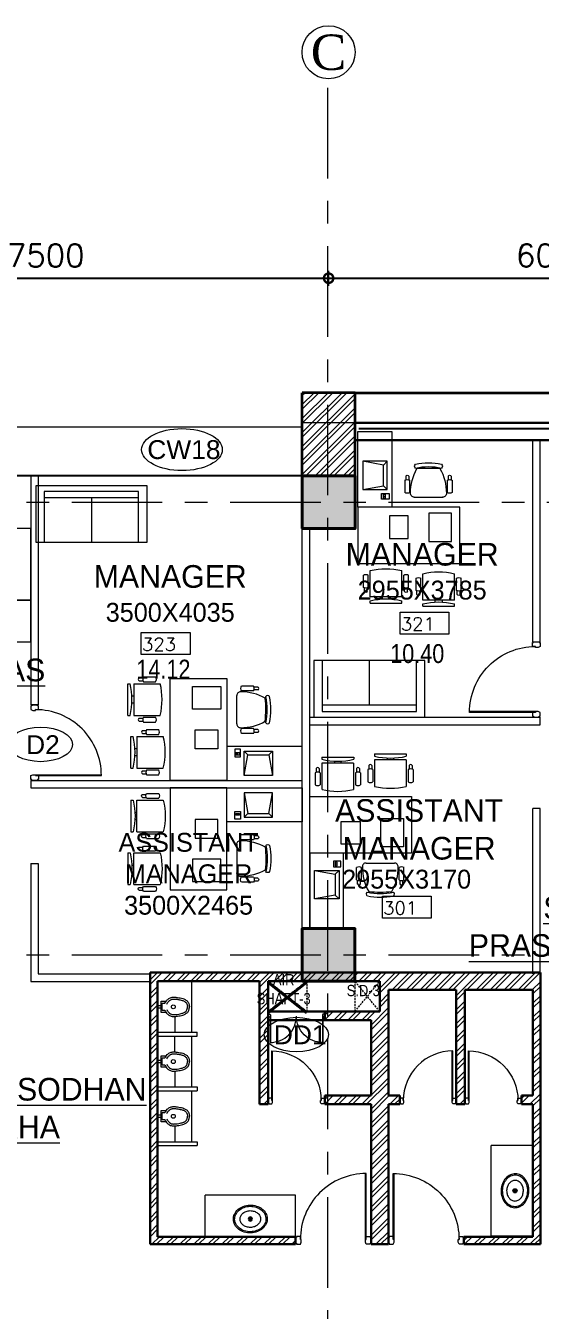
# Model space of a CAD drawing. Header units: millimetres. Extents: x 24487468 to 24959437, y -333213 to 842934.
# Drawn here: x 24724232 to 24731055, y 138462 to 155484 of the extents above; entities that cross this region are included whole.
import ezdxf
from ezdxf.enums import TextEntityAlignment as Align

# ---------------------------------------------------------------- set-up
doc = ezdxf.new("R2010")
doc.units = ezdxf.units.MM
doc.header["$MEASUREMENT"] = 0
doc.header["$PDMODE"] = 3
for name, pattern in [('ACAD_ISO10W100', [18.5, 12, -3, 0.5, -3]), ('BORDERX2', [3.5, 1, -0.5, 1, -0.5, 0, -0.5]), ('Centreline', [21, 12, -3, 3, -3]), ('DASHED2', [0.375, 0.25, -0.125]), ('HIDDEN', [0.375, 0.25, -0.125])]:
    doc.linetypes.add(name, pattern=pattern)
doc.layers.get('0').update_dxf_attribs({"lineweight": 5})
for name, color, linetype, lineweight in [('A 0.13 dw', 175, 'Continuous', 5), ('A 0.13furniture', 30, 'Continuous', 0), ('A 0.13parapet partition', 32, 'Continuous', 13), ('AREA', 7, 'Continuous', 5), ('CENLINE', 220, 'ACAD_ISO10W100', 5), ('COLUMN', 12, 'Continuous', 40), ('DIM', 183, 'Continuous', 5), ('FALSE CEILING', 7, 'Continuous', 35), ('Fixture', 181, 'Continuous', 9), ('GRID', 205, 'BORDERX2', 5), ('HACTH', 8, 'Continuous', 0), ('hatch', 9, 'Continuous', 0), ('p1 plan grid lck', 6, 'Continuous', 5), ('room number', 99, 'Continuous', 20), ('text', 7, 'Continuous', 15), ('TEXT ROOM', 3, 'Continuous', 15), ('wall', 53, 'Continuous', 15), ('wall 0', 22, 'Continuous', 35), ('Wall1', 37, 'Continuous', 30), ('WALL2', 4, 'Continuous', 15), ('win shutters', 140, 'Continuous', 25)]:
    doc.layers.add(name, color=color, linetype=linetype, lineweight=lineweight)
doc.layers.add('A-BTEXT', color=57, linetype='Continuous')
doc.styles.add('arial', font='times.ttf')
doc.styles.add('ATTR', font='romans.shx', dxfattribs={"width": 0.8, "height": 0.48})
doc.styles.add('LABEL', font='arial.ttf', dxfattribs={"height": 18})
doc.styles.add('ordinary', font='arial.ttf')
doc.styles.add('ROMANS', font='romans__.ttf')
doc.styles.add('Tahoma', font='technic_.ttf')
doc.dimstyles.new('DIM100', dxfattribs={"dimtxt": 300, "dimasz": 250, "dimexe": 100, "dimexo": 100, "dimgap": 150, "dimtad": 1, "dimdec": 0, "dimrnd": 5, "dimzin": 0, "dimdsep": 46, "dimtxsty": 'ROMANS', "dimblk": 'DOTSMALL', "dimcen": 0.09, "dimclrd": 256, "dimclre": 256, "dimclrt": 7, "dimadec": 0, "dimazin": 0, "dimtfac": 1, "dimtdec": 0, "dimtix": 1, "dimtofl": 0, "dimtmove": 1, "dimatfit": 3, "dimfxl": 100, "dimfxlon": 1, "dimtolj": 1, "dimtzin": 0, "dimarcsym": 0})

# ---------------------------------------------------------------- blocks, each defined once
blk = doc.blocks.new('column 350')
at = {"layer": 'COLUMN', "ltscale": 100}
h = blk.add_hatch(color=256, dxfattribs=at)
h.dxf.hatch_style = 1
h.paths.add_polyline_path([(1327.5, 1037.5), (627.5, 1037.5), (627.5, 337.5), (1327.5, 337.5)])
blk.add_lwpolyline([(627.5, 1037.5), (1327.5, 1037.5), (1327.5, 337.5), (627.5, 337.5)], close=True, dxfattribs=at)
blk = doc.blocks.new('grid letter-flat-4-flat-1')
at = {"layer": 'GRID', "linetype": 'Continuous'}
blk.add_circle((0, 374.75), 281.25, dxfattribs=at)
blk = doc.blocks.new('Door1000-flat-3')
at = {"layer": 'A 0.13 dw'}
for p, q in [((-38, 0), (-38, -12)), ((38, 0), (-38, 0)), ((-38, -12), (-50, -12)), ((-50, -12), (-50, -63)), ((-50, -63), (-25, -75)), ((-25, -75), (12, -75)), ((12, -75), (12, -63)), ((12, -63), (50, -63)), ((38, -12), (38, 0)), ((50, -12), (38, -12)), ((50, -63), (50, -12)), ((-50, -937), (-25, -925)), ((-50, -988), (-50, -937)), ((-38, -988), (-50, -988)), ((-38, -1000), (-38, -988)), ((38, -1000), (-38, -1000)), ((-25, -925), (12, -925)), ((12, -925), (12, -937)), ((12, -925), (886, -925)), ((12, -937), (50, -937)), ((12, -937), (886, -937)), ((50, -988), (38, -988)), ((38, -988), (38, -1000)), ((50, -937), (50, -988))]:
    blk.add_line(p, q, dxfattribs=at)
blk.add_lwpolyline([(886, -937), (886, -937, 0.414214), (12, -63)], format="xyb", dxfattribs=at)
blk = doc.blocks.new('s11')
at = {"layer": 'A 0.13furniture'}
for p, q in [((-1363, 675), (-1363, 0)), ((-113, 675), (-1363, 675)), ((-1363, 587), (-1363, 0)), ((-113, 587), (-1363, 587)), ((-738, 587), (-738, 0)), ((-113, 0), (-113, 675))]:
    blk.add_line(p, q, dxfattribs=at)
blk.add_lwpolyline([(0, 0), (0, 750), (-1475, 750), (-1475, 0)], close=True, dxfattribs=at)
at = {"layer": 'A 0.13furniture', "style": 'ATTR', "text_generation_flag": 4, "width": 0.8, "flags": 9}
blk.add_attdef('ESTCODE', (0, 750), '', height=0.42, rotation=180, dxfattribs=at)
blk = doc.blocks.new('*U36')
at = {"layer": 'room number'}
blk.add_lwpolyline([(46, 40), (46, 240), (491, 240), (491, 40)], close=True, dxfattribs=at)
at = {"layer": 'room number', "style": 'ROMANS'}
blk.add_attdef('ROOM_NUM', (53, 73), '', height=120, dxfattribs=at)
blk = doc.blocks.new('tt1')
at = {"layer": 'A 0.13furniture'}
for p, q in [((-1136, 904), (-1136, 641)), ((-1078, 902), (-1078, 639)), ((-1012, 901), (-1012, 640))]:
    blk.add_line(p, q, dxfattribs=at)
for points in [[(0, 0), (-552, 0), (-552, 1198), (0, 1198)], [(-552, 0), (-1502, 0), (-1502, 400), (-552, 400)], [(-1450, 400), (-1474, 400), (-1474, 422), (-1450, 422)]]:
    blk.add_lwpolyline(points, close=True, dxfattribs=at)
for points in [[(-993, 934), (-706, 934, 0.414214), (-686, 953), (-686, 979, 0.414214), (-706, 999), (-993, 999, 0.414214), (-1012, 979), (-1012, 953, 0.414214)], [(-673, 934), (-895, 934, 0.414214), (-947, 881), (-947, 660, 0.414214), (-895, 607), (-673, 607, 0.414214), (-621, 660), (-621, 881, 0.414214)], [(-993, 607), (-706, 607, -0.414214), (-686, 588), (-686, 562, -0.414214), (-706, 542), (-993, 542, -0.414214), (-1012, 562), (-1012, 588, -0.414214)]]:
    blk.add_lwpolyline(points, format="xyb", close=True, dxfattribs=at)
for centre, radius, start, end in [((-1117, 904), 19.6, 110.5247, 180), ((-1022, 650), 290, 87.2024, 110.5247), ((-1058, 902), 19.6, 125.6622, 180), ((-1008, 832), 106, 88.5058, 125.6622), ((-1117, 637), 19.6, 180, 249.4753), ((-1022, 891), 290, 249.4753, 272.7976), ((-1058, 639), 19.6, 180, 234.3378), ((-1008, 709), 106, 234.3378, 271.4942)]:
    blk.add_arc(centre, radius, start, end, dxfattribs=at)
blk = doc.blocks.new('Production Armchair 1-flat-3-flat-1')
at = {"layer": 'A 0.13furniture'}
for p, q in [((175, 302), (224, 302)), ((175, 262), (225, 262)), ((231, 315), (393, 315)), ((231, 250), (393, 250)), ((454, 189), (454, -188)), ((175, -261), (225, -261)), ((175, -300), (224, -300)), ((231, -248), (393, -248)), ((231, -313), (393, -313))]:
    blk.add_line(p, q, dxfattribs=at)
for centre, radius, start, end in [((804, 0), 804, 167.6021, 192.3979), ((44, 156), 30.3, 34.2916, 145.7084), ((854, 0), 804, 167.6021, 192.3979), ((402, -433), 672, 89.8784, 119.0931), ((185, 282), 21.8, 114.8953, 245.3358), ((284, 282), 62.8, 148.9511, 211.0489), ((340, 282), 62.8, 328.9511, 31.0489), ((405, 190), 48.9, 359.252, 92.1864), ((1965, 0), 1896, 175.3453, 184.606), ((402, 435), 672, 240.894, 270.1219), ((44, -156), 30.3, 214.2902, 325.7098), ((185, -280), 21.8, 114.6645, 245.1044), ((284, -281), 62.8, 148.9511, 211.0489), ((340, -281), 62.8, 328.9511, 31.0489), ((405, -188), 48.9, 267.8132, 0.748)]:
    blk.add_arc(centre, radius, start, end, dxfattribs=at)
at = {"layer": 'A 0.13furniture', "style": 'ATTR', "text_generation_flag": 4, "width": 0.8, "flags": 9}
blk.add_attdef('ESTCODE', (0, 0), '', height=0.126, rotation=270, dxfattribs=at)
blk = doc.blocks.new('Executive Armchair 1-flat-5-flat-1')
at = {"layer": 'A 0.13furniture'}
for p, q in [((-80.00175, 209.8875), (-430.05475, 209.8875)), ((-207.9205, 299.7425), (-369.9195, 299.7425)), ((-207.9205, 234.94), (-369.9195, 234.94)), ((-152.609, 286.8125), (-201.71775, 286.7925)), ((-152.68875, 247.275), (-200.6105, 247.28)), ((-80.00175, -209.89), (-80.00175, 209.8875)), ((0, 210), (-30.0025, 210)), ((0, 210), (0, -210)), ((-53.85975, 45), (-80.00175, 45)), ((-80.00175, -45), (-53.8405, -45)), ((-80.00175, -209.89), (-430.001, -209.89)), ((-207.9205, -234.9425), (-369.9195, -234.9425)), ((-207.9205, -299.745), (-369.9195, -299.745)), ((-152.609, -286.815), (-201.71775, -286.795)), ((-152.68875, -247.2775), (-200.6105, -247.2825)), ((0, -210), (-30.0025, -210))]:
    blk.add_line(p, q, dxfattribs=at)
for centre, radius, start, end in [((439.44675, 0.11), 894.44925, 166.435999999, 193.5788), ((-316.09875, 267.3425), 62.82115, 148.951400001, 211.048700002), ((-261.74125, 267.3425), 62.82123, 328.951400001, 31.04859), ((-161.7745, 267.0625), 21.77348, 294.664000001, 65.104889999), ((839.5795, 0), 894.58, 166.423299999, 193.576700001), ((-316.099, -267.3425), 62.821, 148.951299998, 211.048700002), ((-261.741, -267.3425), 62.821, 328.951299998, 31.04867), ((-161.7745, -267.065), 21.77342, 294.894900003, 65.336150001)]:
    blk.add_arc(centre, radius, start, end, dxfattribs=at)
at = {"layer": 'A 0.13furniture', "style": 'ATTR', "text_generation_flag": 4, "width": 0.8, "flags": 9}
blk.add_attdef('ESTCODE', (0, 0), '', height=0.1199, rotation=90, dxfattribs=at)
blk = doc.blocks.new('Executive Armchair 1-flat-6-flat-1')
at = {"layer": 'A 0.13furniture'}
for p, q in [((-80.00175, 209.8875), (-430.05475, 209.8875)), ((-207.9205, 299.7425), (-369.9195, 299.7425)), ((-207.9205, 234.94), (-369.9195, 234.94)), ((-152.609, 286.8125), (-201.71775, 286.7925)), ((-152.68875, 247.275), (-200.6105, 247.28)), ((-80.00175, -209.89), (-80.00175, 209.8875)), ((0, 210), (-30.0025, 210)), ((0, 210), (0, -210)), ((-53.85975, 45), (-80.00175, 45)), ((-80.00175, -45), (-53.8405, -45)), ((-80.00175, -209.89), (-430.001, -209.89)), ((-207.9205, -234.9425), (-369.9195, -234.9425)), ((-207.9205, -299.745), (-369.9195, -299.745)), ((-152.609, -286.815), (-201.71775, -286.795)), ((-152.68875, -247.2775), (-200.6105, -247.2825)), ((0, -210), (-30.0025, -210))]:
    blk.add_line(p, q, dxfattribs=at)
for centre, radius, start, end in [((439.44675, 0.11), 894.44925, 166.435999999, 193.5788), ((-316.09875, 267.3425), 62.82115, 148.951400001, 211.048700002), ((-261.74125, 267.3425), 62.82123, 328.951400001, 31.04859), ((-161.7745, 267.0625), 21.77348, 294.664000001, 65.104889999), ((839.5795, 0), 894.58, 166.423299999, 193.576700001), ((-316.099, -267.3425), 62.821, 148.951299998, 211.048700002), ((-261.741, -267.3425), 62.821, 328.951299998, 31.04867), ((-161.7745, -267.065), 21.77342, 294.894900003, 65.336150001)]:
    blk.add_arc(centre, radius, start, end, dxfattribs=at)
at = {"layer": 'A 0.13furniture', "style": 'ATTR', "text_generation_flag": 4, "width": 0.8, "flags": 9}
blk.add_attdef('ESTCODE', (0, 0), '', height=0.1199, rotation=90, dxfattribs=at)
blk = doc.blocks.new('ASD-flat-1-flat-1')
at = {"layer": 'A 0.13furniture'}
for p, q in [((552383, -73628), (551383, -73628)), ((551383, -73628), (551383, -74078)), ((551777, -74017), (551777, -73692)), ((551827, -73967), (551777, -73692)), ((551777, -73692), (552152, -73692)), ((552152, -73692), (552102, -73967)), ((552152, -73692), (552152, -74017)), ((551777, -74017), (551827, -73967)), ((552152, -74017), (551777, -74017)), ((552102, -73967), (551827, -73967)), ((552102, -73967), (552152, -74017)), ((552202, -73942), (552202, -74042)), ((552277, -73942), (552202, -73942)), ((552202, -74042), (552277, -74042)), ((552214, -73967), (552214, -73992)), ((552264, -73967), (552214, -73967)), ((552214, -73992), (552264, -73992)), ((552239, -73967), (552239, -73992)), ((552264, -73992), (552264, -73967)), ((552277, -74042), (552277, -73942)), ((551383, -74078), (552383, -74078))]:
    blk.add_line(p, q, dxfattribs=at)
for points in [[(553133, -73628), (553133, -74978), (552383, -74978), (552383, -73628)], [(552801, -74296), (552501, -74296), (552501, -74046), (552801, -74046)], [(552839, -74871), (552464, -74871), (552464, -74571), (552839, -74571)]]:
    blk.add_lwpolyline(points, close=True, dxfattribs=at)
for name, p in [('Executive Armchair 1-flat-6-flat-1', (553655, -74001)), ('Production Armchair 1-flat-3-flat-1', (551797, -74565)), ('Executive Armchair 1-flat-5-flat-1', (553696, -74699))]:
    blk.add_blockref(name, p, dxfattribs=at)
at = {"layer": 'A 0.13furniture', "style": 'ATTR', "width": 0.8, "flags": 9}
blk.add_attdef('ESTCODE', (551777, -73692), '', height=0.00147, dxfattribs=at)
blk = doc.blocks.new('eg e-flat-1')
at = {"layer": 'Fixture'}
for p, q in [((-349, 195), (-349, -355)), ((851, 195), (851, -355)), ((269, -41), (232, -41)), ((251, -59), (251, -22)), ((851, -355), (-349, -355))]:
    blk.add_line(p, q, dxfattribs=at)
at = {"layer": 'Fixture', "linetype": 'Continuous'}
for points in [[(475, -48, 0.117634), (461, 21, 0.104469), (414, 84, 0.090016), (344, 126, 0.08192), (256, 144, 0.08192), (168, 132, 0.090016), (96, 95, 0.104469), (44, 35, 0.117634), (26, -33, 0.117634), (40, -102, 0.104469), (87, -166, 0.090016), (157, -207, 0.08192), (245, -225, 0.08192), (333, -213, 0.090016), (405, -176, 0.104469), (457, -116, 0.117634)], [(458, -44, 0.118622), (444, 19, 0.104678), (399, 76, 0.089562), (334, 113, 0.081185), (253, 128, 0.081185), (171, 116, 0.089562), (106, 80, 0.104678), (59, 25, 0.118622), (43, -38, 0.118622), (57, -100, 0.104678), (102, -157, 0.089562), (167, -194, 0.081185), (248, -209, 0.081185), (330, -197, 0.089562), (396, -162, 0.104678), (442, -106, 0.118622)], [(387, -42, 0.118283), (377, -1, 0.104607), (348, 37, 0.089718), (305, 61, 0.081436), (252, 70, 0.081436), (198, 62, 0.089718), (155, 39, 0.104607), (124, 2, 0.118283), (114, -39, 0.118283), (124, -80, 0.104607), (153, -118, 0.089718), (196, -142, 0.081436), (249, -152, 0.081436), (303, -143, 0.089718), (346, -120, 0.104607), (377, -83, 0.118283)]]:
    blk.add_lwpolyline(points, format="xyb", close=True, dxfattribs=at)
at = {"layer": 'Fixture'}
for radius in [27.6, 18.4]:
    blk.add_circle((251, -41), radius, dxfattribs=at)
blk = doc.blocks.new('URINAL-flat-2-flat-1')
at = {"layer": 'Fixture'}
for p, q in [((34889, -102468), (34850, -102468)), ((34898, -102606), (34898, -102366)), ((34850, -102492), (34889, -102492))]:
    blk.add_line(p, q, dxfattribs=at)
for points in [[(34803, -102431, 0.015307), (34788, -102408, 0.030235), (34770, -102387, 0.085356), (34740, -102364, 0.063817), (34717, -102355, 0.036492), (34698, -102352, 0.026744), (34678, -102352, 0.018274), (34658, -102353, 0.011125), (34636, -102356, 0.014084), (34600, -102362, 0.025138), (34565, -102370, 0.031939), (34540, -102380, 0.032616), (34523, -102389, 0.107254), (34494, -102415, 0.068619), (34485, -102434, 0.025503), (34482, -102447, 0.015887), (34479, -102459, 0.009468), (34476, -102479)], [(34777, -102444, 0.008503), (34763, -102422, 0.017924), (34752, -102408, 0.030377), (34741, -102396, 0.126288), (34715, -102381, 0.028405), (34706, -102379, 0.02339), (34696, -102377, 0.02717), (34679, -102377, 0.018325), (34660, -102378, 0.011123), (34640, -102380, 0.018446), (34598, -102387, 0.021502), (34573, -102394, 0.022313), (34555, -102400, 0.029677), (34540, -102407, 0.038753), (34528, -102415, 0.155552), (34509, -102442, 0.025477), (34506, -102452, 0.015887), (34504, -102463, 0.009489), (34501, -102482)], [(34803, -102528, -0.015299), (34787, -102551, -0.030229), (34770, -102572, -0.085355), (34740, -102595, -0.063823), (34717, -102604, -0.036496), (34698, -102607, -0.026747), (34678, -102607, -0.018276), (34657, -102606, -0.011126), (34636, -102603, -0.014084), (34600, -102597, -0.025138), (34565, -102589, -0.031939), (34540, -102579, -0.032616), (34523, -102570, -0.107254), (34494, -102543, -0.068619), (34485, -102524, -0.025503), (34482, -102512, -0.015887), (34479, -102499, -0.009468), (34476, -102479)], [(34777, -102515, -0.008503), (34762, -102537, -0.017924), (34752, -102551, -0.030377), (34741, -102563, -0.126288), (34715, -102578, -0.028405), (34706, -102580, -0.02339), (34696, -102582, -0.02717), (34679, -102582, -0.018325), (34660, -102581, -0.011123), (34640, -102579, -0.018446), (34598, -102571, -0.021502), (34573, -102565, -0.022313), (34555, -102559, -0.029677), (34540, -102552, -0.038753), (34528, -102543, -0.155552), (34509, -102516, -0.025477), (34506, -102507, -0.015887), (34504, -102495, -0.009489), (34501, -102476)]]:
    blk.add_lwpolyline(points, format="xyb", dxfattribs=at)
for points in [[(34786, -102405), (34850, -102405), (34850, -102555), (34785, -102555)], [(34803, -102431), (34839, -102431), (34839, -102528), (34803, -102528)]]:
    blk.add_lwpolyline(points, dxfattribs=at)
blk.add_circle((34690, -102479), 25.6, dxfattribs=at)
blk = doc.blocks.new('md1')
at = {"layer": 'A 0.13 dw'}
for p, q in [((-924, 1799), (-936, 1799)), ((-936, 1799), (-936, 1748)), ((-936, 1748), (-911, 1736)), ((-924, 1811), (-924, 1799)), ((-848, 1811), (-924, 1811)), ((-911, 1736), (-874, 1736)), ((-874, 1736), (-874, 1748)), ((-874, 1748), (-836, 1748)), ((-874, 1748), (0, 1748)), ((-874, 1736), (0, 1736)), ((-848, 1799), (-848, 1811)), ((-836, 1799), (-848, 1799)), ((-836, 1748), (-836, 1799)), ((-936, 0), (-911, 12)), ((-936, -51), (-936, 0)), ((-911, 12), (-874, 12)), ((-874, 12), (-874, 0)), ((-874, 12), (0, 12)), ((-874, 0), (-836, 0)), ((-874, 0), (0, 0)), ((-836, 0), (-836, -51)), ((-924, -51), (-936, -51)), ((-924, -63), (-924, -51)), ((-848, -63), (-924, -63)), ((-836, -51), (-848, -51)), ((-848, -51), (-848, -63))]:
    blk.add_line(p, q, dxfattribs=at)
for points in [[(0, 1748), (0, 1748, -0.414214), (-874, 874)], [(0, 0), (0, 0, 0.414214), (-874, 874)]]:
    blk.add_lwpolyline(points, format="xyb", dxfattribs=at)
blk = doc.blocks.new('toiletss')
at = {"ltscale": 100}
h = blk.add_hatch(dxfattribs=at)
h.set_pattern_fill('ANSI32', color=256, scale=350)
h.set_pattern_definition([(45, (24728056.86, 75780.51), (-92.808, 92.808), []), (45, (24728118.73, 75780.51), (-92.808, 92.808), [])])
h.paths.add_polyline_path([(24730644, 77581), (24725470, 77581), (24725470, 73981), (24727398, 73981), (24727398, 74081), (24725570, 74081), (24725570, 77466), (24726920, 77466), (24726920, 75836), (24727035, 75836), (24727035, 77466), (24727546, 77466), (24728514, 77466), (24728514, 77066), (24727785, 77066), (24727785, 76951), (24728399, 76951), (24728399, 75951), (24727785, 75951), (24727785, 75836), (24728399, 75836), (24728399, 73981), (24728629, 73981), (24728629, 75836), (24728779, 75836), (24728779, 75951), (24728629, 75951), (24728629, 77351), (24729529, 77351), (24729529, 75836), (24729644, 75836), (24729644, 77351), (24730544, 77351), (24730544, 75951), (24730394, 75951), (24730394, 75836), (24730544, 75836), (24730544, 74081), (24729629, 74081), (24729629, 73981), (24730644, 73981)])
at = {"layer": 'A 0.13parapet partition', "linetype": 'Continuous', "extrusion": (-7.45024e-07, 7.45024e-07, 1)}
for p, q in [((24725570, 76791, 0), (24726094, 76791, 0)), ((24725570, 76741, 0), (24726094, 76741, 0)), ((24725568, 76066, 0), (24726092, 76066, 0)), ((24725568, 76016, 0), (24726092, 76016, 0)), ((24725570, 75340), (24726094, 75340, 0)), ((24725570, 75290, 0), (24726094, 75290, 0))]:
    blk.add_line(p, q, dxfattribs=at)
at = {"layer": 'A 0.13parapet partition', "linetype": 'Continuous'}
for p, q in [((24726094, 76741, 0), (24726094, 76791, 0)), ((24726092, 76066, 0), (24726092, 76016, 0)), ((24726094, 75340, 0), (24726094, 75290, 0))]:
    blk.add_line(p, q, dxfattribs=at)
at = {"layer": 'Fixture', "extrusion": (-7.45024e-07, 7.45024e-07, 1)}
for p, q in [((24726024, 76791, 0), (24726024, 77466)), ((24725799, 76530, 0), (24725799, 76741, 0)), ((24726024, 76066, 0), (24726024, 76741, 0)), ((24726024, 75341, 0), (24726024, 76016, 0))]:
    blk.add_line(p, q, dxfattribs=at)
at = {"layer": 'Fixture', "extrusion": (-7.45024e-07, -7.45024e-07, 1)}
for p, q in [((24725799, 77000, 0), (24725799, 76790, 0)), ((24725799, 76275, 0), (24725799, 76065, 0)), ((24725799, 75550, 0), (24725799, 75340, 0))]:
    blk.add_line(p, q, dxfattribs=at)
at = {"layer": 'HACTH', "linetype": 'DASHED2', "ltscale": 100}
for p, q in [((24727035, 77466), (24727546, 77066)), ((24727035, 77066), (24727546, 77466)), ((24728186, 77066), (24728514, 77466)), ((24728514, 77066), (24728186, 77466))]:
    blk.add_line(p, q, dxfattribs=at)
for points in [[(24727035, 77466), (24727546, 77466), (24727546, 77066), (24727035, 77066)], [(24728186, 77466), (24728186, 77066), (24728514, 77066), (24728514, 77466)]]:
    blk.add_lwpolyline(points, close=True, dxfattribs=at)
at = {"layer": 'Wall1', "ltscale": 100}
for p, q in [((24725470, 77581), (24725470, 73981)), ((24725470, 77581), (24730644, 77581)), ((24725570, 77466), (24725570, 74081)), ((24725570, 77466), (24726920, 77466)), ((24726920, 75836), (24726920, 77466)), ((24727035, 75836), (24727035, 77466)), ((24727035, 77466), (24728514, 77466)), ((24728514, 77466), (24728514, 77066)), ((24730644, 73981), (24730644, 77581)), ((24728629, 75951), (24728629, 77351)), ((24728629, 77351), (24729529, 77351)), ((24728629, 77351), (24728629, 75951)), ((24729529, 75836), (24729529, 77351)), ((24729644, 75836), (24729644, 77351)), ((24729644, 77351), (24730544, 77351)), ((24730544, 75951), (24730544, 77351)), ((24728514, 77066), (24727035, 77066)), ((24728399, 77066), (24728399, 77066)), ((24728399, 76951), (24728399, 75951)), ((24727035, 75951), (24727035, 75951)), ((24728399, 75951), (24727785, 75951)), ((24727785, 75836), (24727785, 75951)), ((24728629, 75951), (24728779, 75951)), ((24728779, 75836), (24728779, 75951)), ((24730394, 75836), (24730394, 75951)), ((24730394, 75951), (24730544, 75951)), ((24727035, 75836), (24726920, 75836)), ((24728399, 75836), (24727785, 75836)), ((24728399, 75836), (24728399, 73981)), ((24728629, 75836), (24728779, 75836)), ((24728629, 75836), (24728629, 73981)), ((24729529, 75836), (24729644, 75836)), ((24730394, 75836), (24730544, 75836)), ((24730544, 74081), (24730544, 75836)), ((24725570, 74081), (24727398, 74081)), ((24727398, 74081), (24727398, 73981)), ((24728514, 74081), (24728514, 74081)), ((24729629, 74081), (24730544, 74081)), ((24729629, 74081), (24729629, 73981)), ((24725470, 73981), (24727398, 73981)), ((24728399, 73981), (24728629, 73981)), ((24728514, 73981), (24728629, 73981)), ((24729629, 73981), (24730644, 73981))]:
    blk.add_line(p, q, dxfattribs=at)
at = {"layer": 'Wall1'}
for p, q in [((24728399, 76951), (24727035, 76951)), ((24727785, 76951), (24727785, 77066))]:
    blk.add_line(p, q, dxfattribs=at)
at = {"layer": 'A 0.13 dw', "yscale": 0.7499724901504765, "zscale": 0.7499724901504765}
for p, xscale, rotation in [((24727785, 75878), -0.7499724901504765, 270), ((24728779, 75878), 0.7499724901504765, 90), ((24730394, 75878), -0.7499724901504765, 270)]:
    blk.add_blockref('Door1000-flat-3', p, dxfattribs=dict(at, xscale=xscale, rotation=rotation))
at = {"layer": 'A 0.13 dw', "rotation": 90}
blk.add_blockref('Door1000-flat-3', (24727399, 74033), dxfattribs=at)
at = {"layer": 'A 0.13 dw', "xscale": -1, "rotation": 270}
blk.add_blockref('Door1000-flat-3', (24729629, 74033), dxfattribs=at)
at = {"layer": 'Fixture', "extrusion": (-7.45024e-07, 7.45024e-07, 1), "rotation": 180.0000026638957}
for p in [(24760468, -25352, -18), (24760468, -26077, -18), (24760468, -26802, -18)]:
    blk.add_blockref('URINAL-flat-2-flat-1', p, dxfattribs=at)
at = {"layer": 'wall', "rotation": 270}
blk.add_blockref('eg e-flat-1', (24730349, 74941), dxfattribs=at)
at = {"layer": 'wall', "xscale": -1, "rotation": 180}
blk.add_blockref('eg e-flat-1', (24726548, 74275), dxfattribs=at)
at = {"layer": 'WALL2', "xscale": -0.4001994771859112, "yscale": 0.4001994771859112, "zscale": 0.4001994771859112, "rotation": 90}
blk.add_blockref('md1', (24727760, 76655), dxfattribs=at)
blk = doc.blocks.new('_DotSmall')
at = {"color": 0, "linetype": 'ByBlock', "const_width": 0.5}
blk.add_lwpolyline([(-0.0625, 0, 1), (0.0625, 0, 1)], format="xyb", close=True, dxfattribs=at)
blk = doc.blocks.new('*D67')
at = {"layer": 'Defpoints', "color": 0, "ltscale": 100, "transparency": 16777216}
for p in [(24728248, 152138), (24720748, 149521), (24728248, 149521)]:
    blk.add_point(p, dxfattribs=at)
at = {"layer": 'DIM', "lineweight": -2, "ltscale": 100, "transparency": 16777216}
for p, q in [((24720748, 152038), (24720748, 152238)), ((24728248, 152038), (24728248, 152238)), ((24720748, 152138), (24728248, 152138))]:
    blk.add_line(p, q, dxfattribs=at)
at = {"layer": 'DIM', "lineweight": -2, "ltscale": 100, "transparency": 16777216, "xscale": 250, "yscale": 250, "zscale": 250, "rotation": 180}
blk.add_blockref('_DotSmall', (24720748, 152138), dxfattribs=at)
at = {"layer": 'DIM', "lineweight": -2, "ltscale": 100, "transparency": 16777216, "xscale": 250, "yscale": 250, "zscale": 250}
blk.add_blockref('_DotSmall', (24728248, 152138), dxfattribs=at)
at = {"layer": 'DIM', "color": 7, "ltscale": 100, "transparency": 16777216, "insert": (24724498, 152439), "char_height": 300, "attachment_point": 5, "style": 'ROMANS'}
blk.add_mtext('\\A1;7500', dxfattribs=at)
blk = doc.blocks.new('*D68')
at = {"layer": 'Defpoints', "color": 0, "ltscale": 100, "transparency": 16777216}
for p in [(24734248, 152138), (24728248, 149521), (24734248, 149521)]:
    blk.add_point(p, dxfattribs=at)
at = {"layer": 'DIM', "lineweight": -2, "ltscale": 100, "transparency": 16777216}
for p, q in [((24728248, 152038), (24728248, 152238)), ((24734248, 152038), (24734248, 152238)), ((24728248, 152138), (24734248, 152138))]:
    blk.add_line(p, q, dxfattribs=at)
at = {"layer": 'DIM', "lineweight": -2, "ltscale": 100, "transparency": 16777216, "xscale": 250, "yscale": 250, "zscale": 250, "rotation": 180}
blk.add_blockref('_DotSmall', (24728248, 152138), dxfattribs=at)
at = {"layer": 'DIM', "lineweight": -2, "ltscale": 100, "transparency": 16777216, "xscale": 250, "yscale": 250, "zscale": 250}
blk.add_blockref('_DotSmall', (24734248, 152138), dxfattribs=at)
at = {"layer": 'DIM', "color": 7, "ltscale": 100, "transparency": 16777216, "insert": (24731248, 152439), "char_height": 300, "attachment_point": 5, "style": 'ROMANS'}
blk.add_mtext('\\A1;6000', dxfattribs=at)

msp = doc.modelspace()

# ---------------------------------------------------------------- hatches: boundary and pattern name
at = {"layer": 'hatch', "ltscale": 100}
h = msp.add_hatch(dxfattribs=at)
h.set_pattern_fill('ANSI32', color=256, scale=350)
h.set_pattern_definition([(45, (24728248.23, 150070.89), (-92.808, 92.808), []), (45, (24728310.1, 150070.89), (-92.808, 92.808), [])])
h.paths.add_polyline_path([(24728598.2, 150620.8), (24727898.2, 150620.8), (24727898.2, 150220.8), (24728598.2, 150220.8)])
h.paths.add_polyline_path([(24728598.2, 150220.8), (24727898.2, 150220.8), (24727898.2, 149521), (24728598.2, 149521)])

# ---------------------------------------------------------------- linework, layer by layer
at = {"ltscale": 100}
msp.add_lwpolyline([(24755623.2, 144721), (24742812.7, 144721), (24742812.7, 150620.8), (24740897.7, 150620.4), (24740897.8, 150220.8), (24728623.3, 150220.8), (24728623.2, 150220.8), (24727898.2, 150220.8), (24727898.2, 149520.9), (24712783.2, 149521.1), (24712783.2, 149406), (24712783.2, 149406), (24712781.7, 131050.8), (24712781.7, 131050.7), (24712781.7, 130521), (24720796.6, 130521), (24720796.6, 130441), (24726815.1, 130441), (24726815.1, 121071)], dxfattribs=at)
at = {"layer": 'FALSE CEILING', "ltscale": 100}
for p, q in [((24727446.5, 142805.7), (24727956.9, 142405.7)), ((24727446.5, 142405.7), (24727956.9, 142805.7))]:
    msp.add_line(p, q, dxfattribs=at)
at = {"layer": 'HACTH', "linetype": 'HIDDEN', "ltscale": 100}
for p, q in [((24727956.9, 142821), (24727446.5, 142421)), ((24727956.9, 142421), (24727446.5, 142821))]:
    msp.add_line(p, q, dxfattribs=at)
at = {"layer": 'p1 plan grid lck', "linetype": 'Centreline', "ltscale": 100}
for p, q in [((24728234, 154661.4), (24728234, 107814.4)), ((24710143.4, 149171), (24762533.2, 149171)), ((24710143.4, 143171), (24762533.2, 143171))]:
    msp.add_line(p, q, dxfattribs=at)
at = {"layer": 'text', "ltscale": 100}
for centre, major_axis, ratio in [((24726303.2, 149866.7), (-535.1, 0), 0.5199659), ((24724429.4, 145960), (-424.8, 0), 0.5372842), ((24727820.4, 142115.8), (-424.8, 0), 0.5372842)]:
    msp.add_ellipse(centre, major_axis=major_axis, ratio=ratio, dxfattribs=at)
at = {"layer": 'wall', "ltscale": 100}
msp.add_line((24721098.2, 150170.8), (24727898.2, 150170.8), dxfattribs=at)
at = {"layer": 'wall 0', "ltscale": 100}
for p, q in [((24727898.2, 149521), (24727898.2, 150620.8)), ((24728598.2, 150620.8), (24727898.2, 150620.8)), ((24728598.2, 150620.8), (24740897.7, 150620.1)), ((24728598.2, 149521), (24728598.2, 150620.8))]:
    msp.add_line(p, q, dxfattribs=at)
at = {"layer": 'Wall1', "ltscale": 100}
for p, q in [((24728598.2, 150220.8), (24740897.8, 150220.8)), ((24728598.2, 149990.8), (24741127.9, 149990.8))]:
    msp.add_line(p, q, dxfattribs=at)
at = {"layer": 'WALL2', "ltscale": 100}
for p, q in [((24730955, 147320.9), (24730955, 149990.8)), ((24731055, 147320.9), (24731055, 149990.8)), ((24724298.2, 149521), (24724298.2, 146484.3)), ((24724398.2, 149521), (24724398.2, 146484.3)), ((24727897.8, 143521), (24727898.2, 148821)), ((24727997.8, 143521), (24727998.2, 148821)), ((24730955, 147320.9), (24731055, 147320.9)), ((24724298.2, 146484.3), (24724398.2, 146484.3)), ((24727998, 146221.1), (24727998, 146321.2)), ((24727998, 146321.1), (24731055, 146321.1)), ((24731055, 146221.1), (24731055, 146321.1)), ((24727998, 146221.1), (24731055, 146221.1)), ((24730747.1, 146221.1), (24730747.1, 146221.1)), ((24724298.2, 145484.3), (24724298.2, 145384.3)), ((24724298.2, 145484.3), (24727898, 145484.3)), ((24724298.2, 145384.3), (24727898, 145384.3)), ((24730955, 142920.7), (24730955, 145111.5)), ((24731055, 145111.5), (24730955, 145111.5)), ((24731055, 142821), (24731055, 145111.5)), ((24724298.2, 144384.3), (24724298.2, 142820.9)), ((24724298.2, 144384.3), (24724398.2, 144384.3)), ((24724398.2, 144384.3), (24724398.2, 142920.9)), ((24724298.2, 142920.9), (24724298.2, 142920.9)), ((24724298.2, 142820.9), (24724298.2, 142820.9)), ((24724298.2, 142820.9), (24725881.2, 142820.8)), ((24724398.2, 142920.9), (24725881.2, 142920.7)), ((24727899.8, 142921), (24727899.8, 142821))]:
    msp.add_line(p, q, dxfattribs=at)
at = {"layer": 'win shutters', "ltscale": 100, "const_width": 25}
for points in [[(24728648.2, 150145.8), (24740897.8, 150145.8)], [(24727898.2, 149521), (24721098.2, 149521)]]:
    msp.add_lwpolyline(points, dxfattribs=at)

# ---------------------------------------------------------------- block references
msp.add_blockref('toiletss', (411.3, 65355.5))
at = {"layer": 'A 0.13 dw', "xscale": -1}
msp.add_blockref('Door1000-flat-3', (24731002.3, 147321.1), dxfattribs=at)
at = {"layer": 'A 0.13 dw'}
msp.add_blockref('Door1000-flat-3', (24724349.7, 146484.3), dxfattribs=at)
at = {"layer": 'A 0.13furniture', "xscale": -1}
for p, rotation in [((24655007.7, 701488.9), 89.99999998136114), ((25279281.1, 219012.8), 359.9999999813612)]:
    msp.add_blockref('ASD-flat-1-flat-1', p, dxfattribs=dict(at, rotation=rotation))
at = {"layer": 'A 0.13furniture'}
for p, rotation in [((25279281.1, 71855.8), 180.0000000186387), ((24654369.3, -407862.1), 90.00000001863886)]:
    msp.add_blockref('ASD-flat-1-flat-1', p, dxfattribs=dict(at, rotation=rotation))
at = {"layer": 'CENLINE'}
ref = msp.add_blockref('grid letter-flat-4-flat-1', (24728247.7, 154664.2), dxfattribs=dict(at, xscale=1.25, yscale=1.25, zscale=25.4))
ref.add_attrib('GRID_LETTER', 'C', dxfattribs={"layer": 'A-BTEXT', "linetype": 'Continuous', "height": 468.7, "style": 'arial'}).set_placement((24728247.7, 155133), align=Align.MIDDLE_CENTER)
ref = msp.add_blockref('grid letter-flat-4-flat-1', (24728247.7, 154664.2), dxfattribs=dict(at, xscale=1.25, yscale=1.25, zscale=25.4))
ref.add_attrib('GRID_LETTER', 'C', dxfattribs={"layer": 'A-BTEXT', "linetype": 'Continuous', "height": 468.7, "style": 'arial'}).set_placement((24728247.7, 155133), align=Align.MIDDLE_CENTER)
ref = msp.add_blockref('grid letter-flat-4-flat-1', (24728247.7, 154664.2), dxfattribs=dict(at, xscale=1.25, yscale=1.25, zscale=25.4))
ref.add_attrib('GRID_LETTER', 'C', dxfattribs={"layer": 'A-BTEXT', "linetype": 'Continuous', "height": 468.7, "style": 'arial'}).set_placement((24728247.7, 155133), align=Align.MIDDLE_CENTER)
at = {"layer": 'COLUMN', "rotation": 89.99999999994951}
for p in [(24728935.7, 148193.5), (24728935.2, 142193.5)]:
    msp.add_blockref('column 350', p, dxfattribs=at)
at = {"layer": 'room number', "xscale": 1.456692913385827, "yscale": 1.456692913385827, "zscale": 0.984251968503937}
for p, values in [((24729128.7, 147362.8), {'ROOM_NUM': '321'}), ((24725697.4, 147092.5), {'ROOM_NUM': '323'}), ((24728894.7, 143598.9), {'ROOM_NUM': '301'})]:
    msp.add_blockref('*U36', p, dxfattribs=at).add_auto_attribs(values)
at = {"layer": 'WALL2'}
msp.add_blockref('s11', (24725841.6, 148638.9), dxfattribs=at)
at = {"layer": 'WALL2', "xscale": -1, "rotation": 90}
msp.add_blockref('tt1', (24724298.2, 147319.2), dxfattribs=at)
at = {"layer": 'WALL2', "rotation": 180}
msp.add_blockref('s11', (24728050.4, 147071.1), dxfattribs=at)

# ---------------------------------------------------------------- texts
at = {"layer": 'AREA', "char_height": 250, "attachment_point": 1, "style": 'Tahoma'}
for s, insert, width in [('10.40', (24729065.1, 147289.3), 823.571), ('14.12', (24725699.6, 147082.7), 726.477)]:
    msp.add_mtext(s, dxfattribs=dict(at, insert=insert, width=width))
at = {"layer": 'text', "ltscale": 100, "insert": (24725844.6, 149991.8), "char_height": 250, "width": 373.513, "attachment_point": 1, "style": 'ordinary'}
msp.add_mtext('CW18', dxfattribs=at)
at = {"layer": 'text', "ltscale": 100, "char_height": 200, "attachment_point": 1, "style": 'ordinary'}
for s, insert in [('{\\H1.25x;D2}', (24724237.5, 146081.7)), ('{\\H1.25x;DD1}', (24727522.4, 142237.5))]:
    msp.add_mtext_dynamic_manual_height_columns(s, width=373.513, gutter_width=15, heights=[0], dxfattribs=dict(at, insert=insert))
at = {"layer": 'text', "char_height": 150, "width": 4499.814, "attachment_point": 2, "style": 'LABEL'}
for s, insert in [('\\pi-450,l600,t600;{\\fTechnic|b0|i0|c2|p2;AIR \\PSHAFT-3}', (24727577.3, 142916.8)), ('\\pi-450,l600,t600;{\\fTechnic|b0|i0|c2|p2;S.D-3}', (24728632.6, 142774.3))]:
    msp.add_mtext(s, dxfattribs=dict(at, insert=insert))
at = {"layer": 'TEXT ROOM', "attachment_point": 5, "style": 'arial'}
for s, insert, char_height, width in [('{\\fTechnic|b0|i0|c2|p2;\\P\\pt3300;\\fNirmala UI|b0|i0|c0|p34;MANAGER\\P\\ptz;\\H0.83333x;2955X3785}', (24729488.4, 148503.6), 300, 3012.597), ('{\\fTechnic|b0|i0|c2|p2;\\P\\pt3300;\\fNirmala UI|b0|i0|c0|p34;MANAGER\\P\\H0.83333x;3500X4035}', (24726148.2, 148209.3), 300, 3012.597), ('{\\fNirmala UI|b0|i0|c0|p34;\\LYOJANA\\fPreeti|b0|i0|c0|p2; \\fNirmala UI|b0|i0|c0|p34;AND MAANAB\\fPreeti|b0|i0|c0|p2; \\fNirmala UI|b0|i0|c0|p34;SAMSODHAN\\fPreeti|b0|i0|c0|p2; \\fNirmala UI|b0|i0|c0|p34;BIKAS\\fPreeti|b0|i0|c0|p2; \\fNirmala UI|b0|i0|c0|p34;SAAKHA \\l      \\H0.83333x;3800X6600}', (24722552, 146970), 300, 4057.279), ('{\\fTechnic|b0|i0|c2|p2;\\P\\pt3300;\\fNirmala UI|b0|i0|c0|p34;ASSISTANT MANAGER}', (24729447.8, 145082.5), 300, 3012.597), ('{\\fTechnic|b0|i0|c2|p2;\\P\\pt3300;\\fNirmala UI|b0|i0|c0|p34;\\H0.83333x;ASSISTANT MANAGER\\H1.2x;\\P\\H0.83333x;3500X2465}', (24726391.5, 144494.5), 300, 3012.597), ('{\\fNirmala UI|b0|i0|c0|p34;2955X3170}', (24729282.8, 144172.9), 250, 3012.597), ('{\\fNirmala UI|b0|i0|c0|p34;\\LSAAMANYA\\fPreeti|b0|i0|c0|p2;            \\fNirmala UI|b0|i0|c0|p34;PRASHAASAN SAAKHA\\l \\H0.83333x;                       \\H1.5289x; \\H0.65408x;4200X7450\\H1.2159x; }', (24732821.8, 143319), 300, 5567.191), ('{\\fNirmala UI|b0|i0|c0|p34;\\LYOJANA, PRASHAASAN SAMSODHAN\\fPreeti|b0|i0|c0|p2; \\fNirmala UI|b0|i0|c0|p34;BYABASTHAPAN SAAKHA\\H1.2741x; }', (24722200.2, 141138.6), 300, 9707.091)]:
    msp.add_mtext(s, dxfattribs=dict(at, insert=insert, char_height=char_height, width=width))

# ---------------------------------------------------------------- dimensions: what is measured, and where the dimension line sits
at = {"layer": 'DIM', "ltscale": 100}
for base, p1, p2, picture, middle in [((24728248.2, 152137.6), (24720748.2, 149521), (24728248.2, 149521), '*D67', (24724498.2, 152439)), ((24734248.2, 152137.6), (24728248.2, 149521), (24734248.2, 149521), '*D68', (24731248.2, 152439))]:
    dim = msp.add_linear_dim(base=base, p1=p1, p2=p2, dimstyle='DIM100', dxfattribs=at)
    dim.commit()
    dim.dimension.update_dxf_attribs({"geometry": picture, "text_midpoint": middle})

doc.saveas('drawing.dxf')
